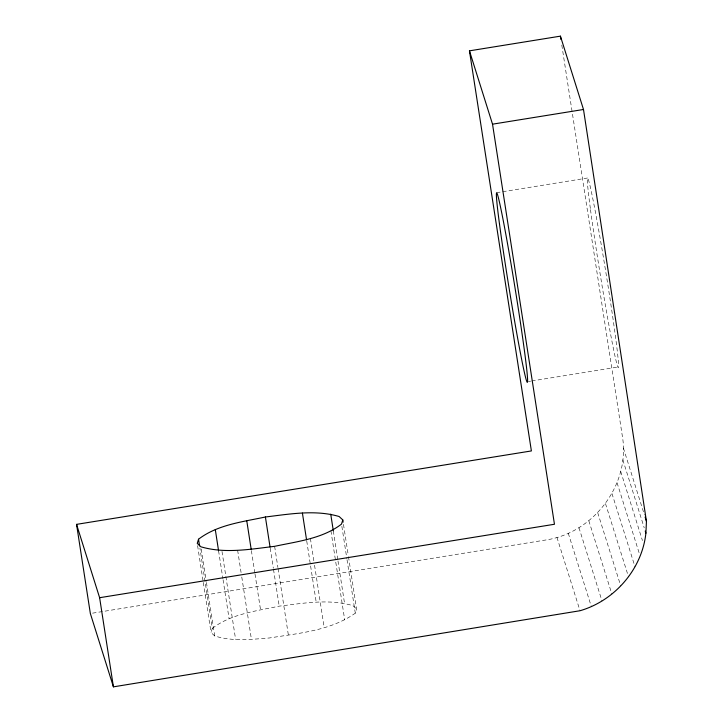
<?xml version="1.0" encoding="UTF-8"?>
<svg xmlns="http://www.w3.org/2000/svg" width="723" height="723" viewBox="0 0 723 723"><rect width="100%" height="100%" fill="white"/><g stroke="black" fill="none" stroke-linecap="round" stroke-linejoin="round"><path stroke-width="0.54" stroke-dasharray="3.62 2.71" d="M92.571 613.158L545.187 540.081C593.321 533.375 630.709 484.555 622.358 436.24L572.327 113.05M348.486 556.665L356.593 609.01L355.3 613.176C330.601 630.736 298.563 633.258 269.435 637.975C251.288 639.358 232.354 641.644 214.722 635.951L211.044 632.562L212.327 628.359L199.91 548.124M212.327 628.359C231.324 613.8 256.439 611.034 279.205 606.145C303.47 603.253 328.983 598.608 352.923 605.657L356.593 609.01M496.484 192.707L587.456 178.021M528.432 381.509L530.646 381.148M531.757 380.967L618.292 366.995M623.38 448.007L644.446 514.966M622.828 459.819L644.229 527.844M620.714 471.477L642.449 540.56M617.071 482.783L639.81 555.056M611.965 493.547L635.038 566.886M605.476 503.579L628.549 576.918M597.713 512.715L620.795 586.055M588.829 520.795L611.902 594.125M578.951 527.673L602.024 601.012M568.269 533.24L591.342 606.579M556.945 537.397L580.018 610.736M561.798 45.07L572.155 111.929M343.488 524.365L348.314 555.553M341.852 526.335L346.85 558.617M347.022 559.738L355.3 613.176M333.321 530.863L337.813 559.837M337.984 560.958L344.537 603.298M330.926 530.863L344.708 619.9M310.402 538.49L313.845 560.75M314.541 565.196L324.184 627.519M306.724 540.94L316.213 602.232M274.632 546.326L277.912 567.483M278.084 568.594L288.423 635.4M270.23 548.197L273.339 568.251M273.511 569.372L279.205 606.145M251.387 550.619L254.83 572.905M255.002 574.026L260.524 609.679M237.632 550.239L241.075 572.526M241.771 576.981L251.432 639.385M221.997 551.45L235.626 639.484M218.572 550.772L222.883 578.626M223.064 579.747L229.101 618.743M201.265 549.037L206.263 581.346M206.435 582.467L214.722 635.951M197.587 545.639L203.109 581.301M203.28 582.413L211.044 632.562M590.501 209.643A95.879 2.946 80.8 0 0 617.225 365.223A95.879 2.946 80.8 0 0 600.894 242.666A95.879 2.946 80.8 0 0 590.501 209.643"/><path stroke-width="1.08" d="M645.901 533.158L646.452 521.346L583.497 109.489L560.424 36.15L469.453 50.836L531.387 450.935L76.548 524.365L90.348 613.511L113.421 686.85L580.018 610.736C614.713 600.696 641.997 569.209 645.901 533.158L645.232 531.025M198.527 539.213L197.243 543.407L200.922 546.805C224.853 553.863 250.375 549.218 274.632 546.326C297.397 541.437 322.512 538.671 341.509 524.112L342.792 519.909L339.123 516.511C315.183 509.453 289.67 514.107 265.404 516.99C242.639 521.889 217.524 524.654 198.527 539.213L199.566 545.901M469.453 50.836L492.526 124.175L583.497 109.489M76.548 524.365L99.62 597.704L554.46 524.265L492.526 124.175M645.115 517.09L646.452 521.346M560.424 36.15L560.94 39.494M342.792 519.909L343.136 522.142M330.736 514.152L333.321 530.863M302.413 513.086L306.552 539.828M265.404 516.99L270.059 547.076M246.724 520.533L251.215 549.507M215.3 529.598L218.572 550.772M99.62 597.704L113.421 686.85M499.53 224.329A95.879 2.946 80.8 0 0 526.254 379.909A95.879 2.946 80.8 0 0 509.923 257.352A95.879 2.946 80.8 0 0 499.53 224.329"/></g></svg>
